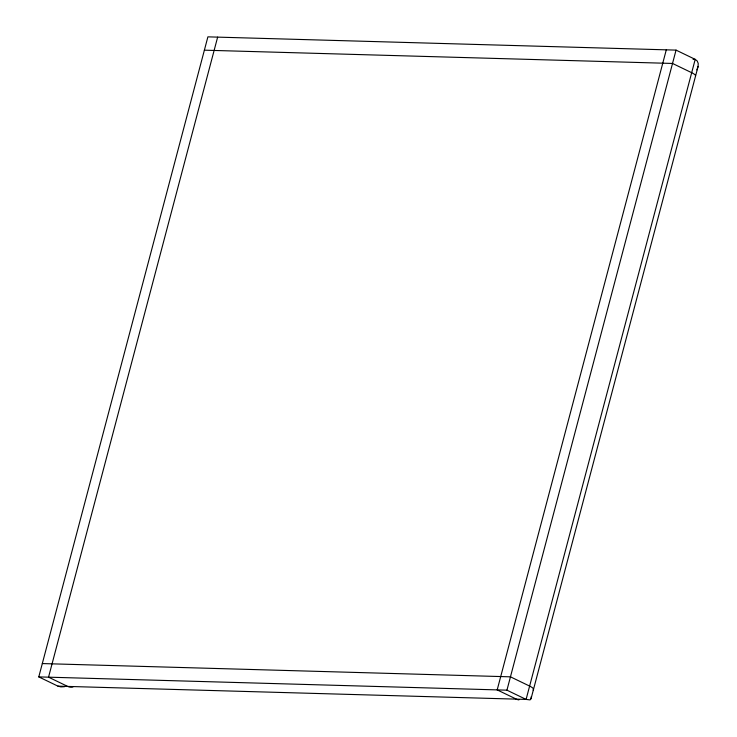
<?xml version="1.0" encoding="UTF-8"?>
<svg xmlns="http://www.w3.org/2000/svg" width="737" height="737" viewBox="0 0 737 737"><rect width="100%" height="100%" fill="white"/><g stroke="black" fill="none" stroke-linecap="round" stroke-linejoin="round"><path stroke-width="1.11" d="M38.785 676.898L506.936 690.173L526.098 699.413L530.05 699.901L531.045 698.704L698.086 66.459L698.215 63.428L697.23 61.005L695.203 59.365L676.05 50.116L207.898 36.85L38.785 676.898L57.937 686.147L60.876 686.902L64.506 686.709M531.045 698.704L531.276 696.612M217.645 37.126L48.541 677.174L67.693 686.423A14.114 10.198 -88.4 0 0 72.954 686.948M666.294 49.84L497.189 689.896L516.342 699.137A14.114 10.198 -88.4 0 0 518.94 699.883M506.936 690.173L676.05 50.116M696.861 69.895L698.086 66.459M693.038 59.301L695.203 59.365L526.098 699.413L57.937 686.147M204.37 50.18L672.531 63.456L691.684 72.696A14.114 3.003 14.8 0 1 695.599 75.893M42.313 663.567L510.465 676.833L529.617 686.083A14.114 3.003 14.8 0 1 533.035 689.952"/></g></svg>
